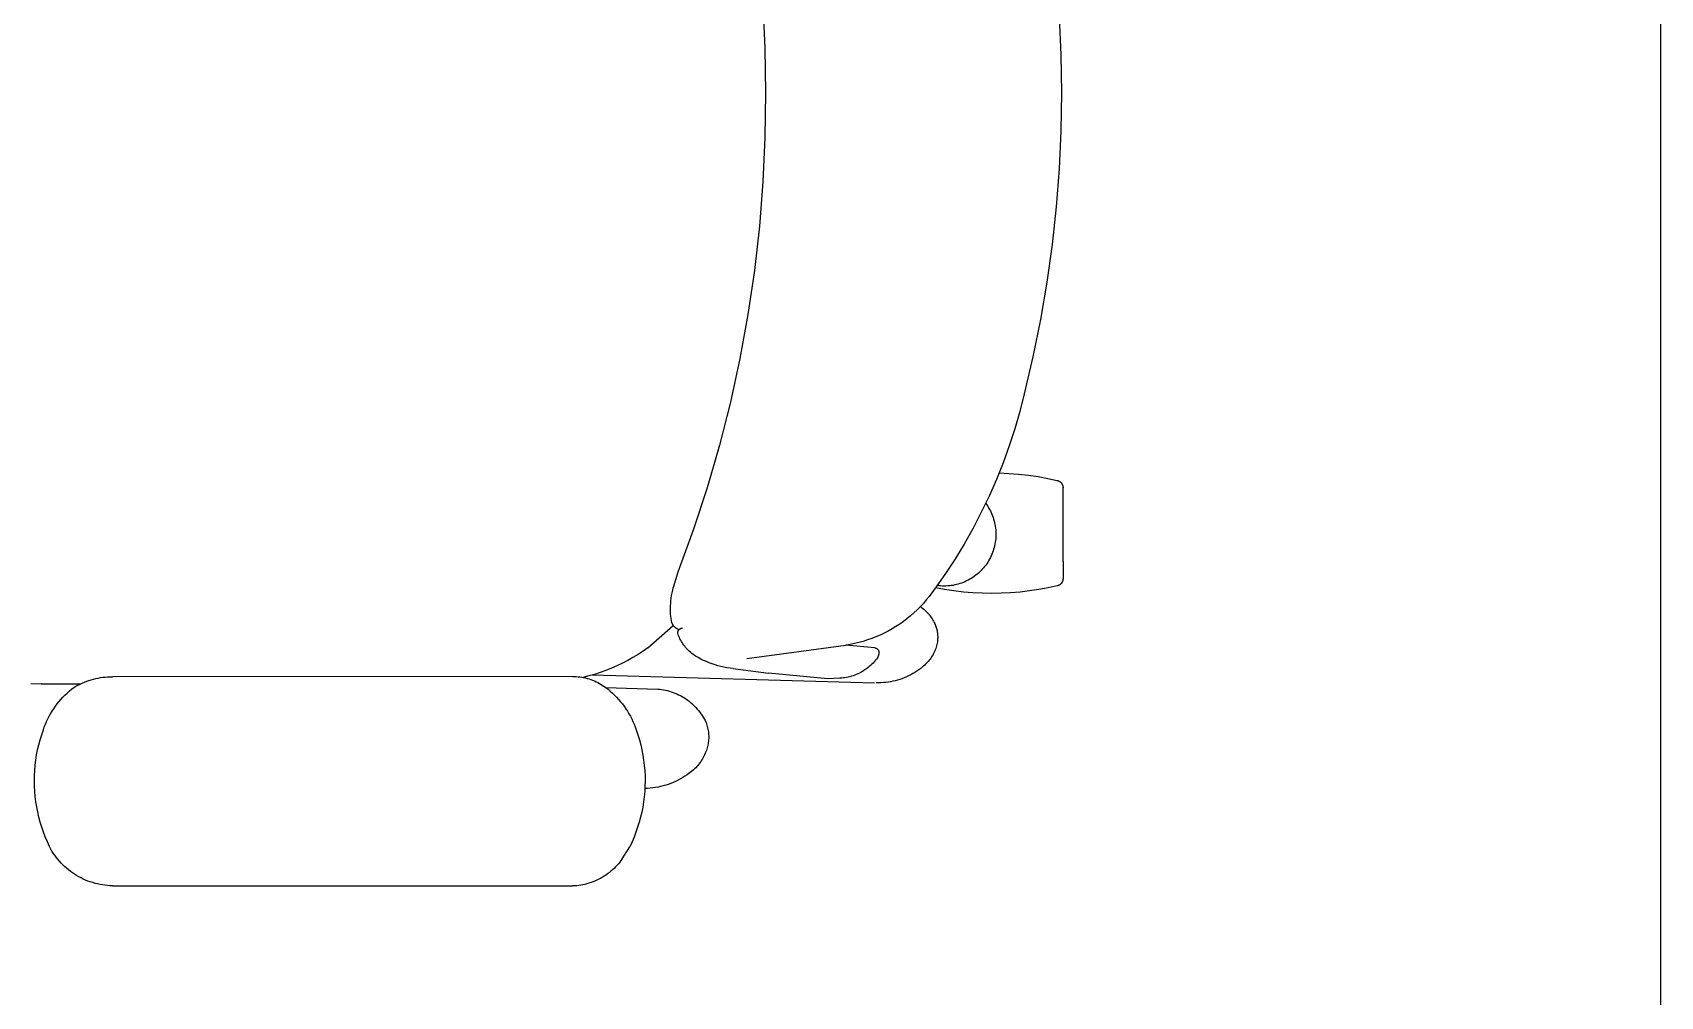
# Model space of a CAD drawing. Header units: inches. Extents: x 4 to 2210, y 3 to 2073.
# Drawn here: x 1580.57 to 1603.3, y 1897.05 to 1910.51 of the extents above; entities that cross this region are included whole.
import ezdxf

# ---------------------------------------------------------------- set-up
doc = ezdxf.new("R2010")
doc.units = ezdxf.units.IN
doc.header["$MEASUREMENT"] = 0
doc.layers.add('Planon_construction', color=253, linetype='Continuous')
doc.layers.add('Planon_workspace', color=210, linetype='Continuous')

# ---------------------------------------------------------------- blocks, each defined once
blk = doc.blocks.new('8 person table')
at = {"layer": 'Planon_construction'}
for p, q in [((841.21, -323.07, 0), (841.77, -335.49, 0)), ((923.92, -326.72, 0), (924.41, -337.32, 0)), ((841.77, -335.49, 0), (841.92, -347.93, 0)), ((924.41, -337.32, 0), (924.57, -347.93, 0)), ((841.92, -347.93, 0), (841.77, -360.37, 0)), ((924.57, -347.93, 0), (924.41, -358.54, 0)), ((924.41, -358.54, 0), (923.92, -369.14, 0)), ((841.77, -360.37, 0), (841.21, -372.8, 0)), ((923.92, -369.14, 0), (923.1, -379.72, 0)), ((841.21, -372.8, 0), (840.22, -385.19, 0)), ((923.1, -379.72, 0), (921.95, -390.27, 0)), ((840.22, -385.19, 0), (838.81, -397.55, 0)), ((921.95, -390.27, 0), (920.48, -400.78, 0)), ((838.81, -397.55, 0), (836.99, -409.86, 0)), ((920.48, -400.78, 0), (918.68, -411.24, 0)), ((836.99, -409.86, 0), (834.75, -422.09, 0)), ((918.68, -411.24, 0), (916.56, -421.64, 0)), ((834.75, -422.09, 0), (832.11, -434.25, 0)), ((916.56, -421.64, 0), (914.13, -431.97, 0)), ((832.11, -434.25, 0), (829.05, -446.3, 0)), ((914.13, -431.97, 0), (912.9, -436.85, 0)), ((912.9, -436.85, 0), (911.51, -441.69, 0)), ((911.51, -441.69, 0), (909.96, -446.48, 0)), ((829.05, -446.3, 0), (825.58, -458.25, 0)), ((909.96, -446.48, 0), (908.25, -451.22, 0)), ((908.25, -451.22, 0), (906.39, -455.89, 0)), ((907.14, -454.06, 0), (909.87, -454.17, 0)), ((909.87, -454.17, 0), (912.6, -454.38, 0)), ((912.6, -454.38, 0), (915.32, -454.68, 0)), ((825.58, -458.25, 0), (821.72, -470.07, 0)), ((906.39, -455.89, 0), (904.36, -460.5, 0)), ((915.32, -454.68, 0), (918.03, -455.08, 0)), ((918.03, -455.08, 0), (920.72, -455.56, 0)), ((920.72, -455.56, 0), (923.4, -456.14, 0)), ((923.4, -456.14, 0), (923.46, -456.16, 0)), ((923.46, -456.16, 0), (923.53, -456.18, 0)), ((923.53, -456.18, 0), (923.6, -456.2, 0)), ((923.6, -456.2, 0), (923.67, -456.22, 0)), ((923.67, -456.22, 0), (923.74, -456.25, 0)), ((923.74, -456.25, 0), (923.8, -456.28, 0)), ((923.8, -456.28, 0), (923.87, -456.31, 0)), ((923.87, -456.31, 0), (923.93, -456.34, 0)), ((923.93, -456.34, 0), (923.99, -456.38, 0)), ((923.99, -456.38, 0), (924.05, -456.42, 0)), ((924.05, -456.42, 0), (924.11, -456.46, 0)), ((924.11, -456.46, 0), (924.17, -456.5, 0)), ((924.17, -456.5, 0), (924.23, -456.54, 0)), ((924.23, -456.54, 0), (924.28, -456.59, 0)), ((924.28, -456.59, 0), (924.34, -456.64, 0)), ((924.34, -456.64, 0), (924.39, -456.69, 0)), ((924.39, -456.69, 0), (924.44, -456.74, 0)), ((924.44, -456.74, 0), (924.49, -456.79, 0)), ((924.49, -456.79, 0), (924.53, -456.84, 0)), ((924.53, -456.84, 0), (924.58, -456.9, 0)), ((924.58, -456.9, 0), (924.62, -456.96, 0)), ((924.62, -456.96, 0), (924.66, -457.02, 0)), ((924.66, -457.02, 0), (924.7, -457.08, 0)), ((924.7, -457.08, 0), (924.73, -457.14, 0)), ((924.73, -457.14, 0), (924.77, -457.2, 0)), ((924.77, -457.2, 0), (924.8, -457.27, 0)), ((924.8, -457.27, 0), (924.83, -457.33, 0)), ((924.83, -457.33, 0), (924.86, -457.4, 0)), ((924.86, -457.4, 0), (924.88, -457.46, 0)), ((924.88, -457.46, 0), (924.91, -457.53, 0)), ((924.91, -457.53, 0), (924.93, -457.6, 0)), ((924.93, -457.6, 0), (924.95, -457.67, 0)), ((924.95, -457.67, 0), (924.96, -457.74, 0)), ((924.96, -457.74, 0), (924.97, -457.81, 0)), ((924.97, -457.81, 0), (924.99, -457.88, 0)), ((924.99, -457.88, 0), (924.99, -457.95, 0)), ((924.99, -457.95, 0), (925, -458.02, 0)), ((925, -458.02, 0), (925, -458.1, 0)), ((925, -458.1, 0), (925.01, -458.17, 0)), ((925.01, -478.74, 0), (925.01, -458.17, 0)), ((904.36, -460.5, 0), (902.18, -465.04, 0)), ((903.4, -462.55, 0), (903.7, -462.96, 0)), ((903.7, -462.96, 0), (903.97, -463.37, 0)), ((903.97, -463.37, 0), (904.23, -463.8, 0)), ((902.18, -465.04, 0), (899.86, -469.51, 0)), ((904.23, -463.8, 0), (904.48, -464.23, 0)), ((904.48, -464.23, 0), (904.71, -464.67, 0)), ((904.71, -464.67, 0), (904.93, -465.12, 0)), ((904.93, -465.12, 0), (905.13, -465.58, 0)), ((905.13, -465.58, 0), (905.31, -466.04, 0)), ((905.31, -466.04, 0), (905.48, -466.51, 0)), ((905.48, -466.51, 0), (905.63, -466.99, 0)), ((905.63, -466.99, 0), (905.77, -467.47, 0)), ((905.77, -467.47, 0), (905.89, -467.95, 0)), ((905.89, -467.95, 0), (905.99, -468.44, 0)), ((821.72, -470.07, 0), (817.45, -481.76, 0)), ((899.86, -469.51, 0), (897.38, -473.89, 0)), ((905.99, -468.44, 0), (906.08, -468.93, 0)), ((906.08, -468.93, 0), (906.15, -469.43, 0)), ((906.15, -469.43, 0), (906.2, -469.92, 0)), ((906.2, -472.42, 0), (906.15, -472.91, 0)), ((906.2, -469.92, 0), (906.23, -470.42, 0)), ((906.23, -471.92, 0), (906.2, -472.42, 0)), ((906.23, -470.42, 0), (906.25, -470.92, 0)), ((906.25, -471.42, 0), (906.23, -471.92, 0)), ((906.25, -470.92, 0), (906.25, -471.42, 0)), ((897.38, -473.89, 0), (894.75, -478.19, 0)), ((904.93, -477.22, 0), (904.71, -477.67, 0)), ((905.13, -476.76, 0), (904.93, -477.22, 0)), ((905.31, -476.3, 0), (905.13, -476.76, 0)), ((905.48, -475.83, 0), (905.31, -476.3, 0)), ((905.63, -475.35, 0), (905.48, -475.83, 0)), ((905.77, -474.87, 0), (905.63, -475.35, 0)), ((905.89, -474.39, 0), (905.77, -474.87, 0)), ((905.99, -473.9, 0), (905.89, -474.39, 0)), ((906.08, -473.41, 0), (905.99, -473.9, 0)), ((906.15, -472.91, 0), (906.08, -473.41, 0)), ((817.45, -481.76, 0), (816.17, -486.07, 0)), ((894.75, -478.19, 0), (891.99, -482.4, 0)), ((901.75, -481.66, 0), (901.38, -482, 0)), ((902.11, -481.31, 0), (901.75, -481.66, 0)), ((902.45, -480.95, 0), (902.11, -481.31, 0)), ((902.78, -480.57, 0), (902.45, -480.95, 0)), ((903.1, -480.19, 0), (902.78, -480.57, 0)), ((903.4, -479.79, 0), (903.1, -480.19, 0)), ((903.69, -479.39, 0), (903.4, -479.79, 0)), ((903.97, -478.97, 0), (903.69, -479.39, 0)), ((904.23, -478.55, 0), (903.97, -478.97, 0)), ((904.48, -478.11, 0), (904.23, -478.55, 0)), ((904.71, -477.67, 0), (904.48, -478.11, 0)), ((925.01, -478.74, 0), (925.01, -483.57, 0)), ((815.99, -486.79, 0), (816.17, -486.07, 0)), ((891.99, -482.4, 0), (889.08, -486.51, 0)), ((891.94, -486.62, 0), (889.35, -486.15, 0)), ((890.3, -485.57, 0), (889.81, -485.51, 0)), ((890.8, -485.61, 0), (890.3, -485.57, 0)), ((891.3, -485.64, 0), (890.8, -485.61, 0)), ((891.8, -485.65, 0), (891.3, -485.64, 0)), ((892.3, -485.64, 0), (891.8, -485.65, 0)), ((892.8, -485.61, 0), (892.3, -485.64, 0)), ((893.29, -485.57, 0), (892.8, -485.61, 0)), ((893.79, -485.51, 0), (893.29, -485.57, 0)), ((894.28, -485.43, 0), (893.79, -485.51, 0)), ((894.77, -485.33, 0), (894.28, -485.43, 0)), ((895.26, -485.22, 0), (894.77, -485.33, 0)), ((895.74, -485.09, 0), (895.26, -485.22, 0)), ((896.22, -484.95, 0), (895.74, -485.09, 0)), ((896.69, -484.79, 0), (896.22, -484.95, 0)), ((897.16, -484.61, 0), (896.69, -484.79, 0)), ((897.62, -484.42, 0), (897.16, -484.61, 0)), ((898.07, -484.21, 0), (897.62, -484.42, 0)), ((898.52, -483.98, 0), (898.07, -484.21, 0)), ((898.95, -483.74, 0), (898.52, -483.98, 0)), ((899.38, -483.49, 0), (898.95, -483.74, 0)), ((899.8, -483.22, 0), (899.38, -483.49, 0)), ((900.21, -482.93, 0), (899.8, -483.22, 0)), ((900.61, -482.63, 0), (900.21, -482.93, 0)), ((901, -482.32, 0), (900.61, -482.63, 0)), ((901.38, -482, 0), (901, -482.32, 0)), ((920.82, -486.15, 0), (918.22, -486.62, 0)), ((923.4, -485.59, 0), (920.82, -486.15, 0)), ((923.46, -485.58, 0), (923.4, -485.59, 0)), ((923.53, -485.56, 0), (923.46, -485.58, 0)), ((923.6, -485.53, 0), (923.53, -485.56, 0)), ((923.67, -485.51, 0), (923.6, -485.53, 0)), ((923.74, -485.48, 0), (923.67, -485.51, 0)), ((923.8, -485.45, 0), (923.74, -485.48, 0)), ((923.87, -485.42, 0), (923.8, -485.45, 0)), ((923.93, -485.39, 0), (923.87, -485.42, 0)), ((923.99, -485.35, 0), (923.93, -485.39, 0)), ((924.05, -485.32, 0), (923.99, -485.35, 0)), ((924.11, -485.28, 0), (924.05, -485.32, 0)), ((924.17, -485.23, 0), (924.11, -485.28, 0)), ((924.23, -485.19, 0), (924.17, -485.23, 0)), ((924.28, -485.14, 0), (924.23, -485.19, 0)), ((924.34, -485.1, 0), (924.28, -485.14, 0)), ((924.39, -485.05, 0), (924.34, -485.1, 0)), ((924.44, -485, 0), (924.39, -485.05, 0)), ((924.49, -484.94, 0), (924.44, -485, 0)), ((924.53, -484.89, 0), (924.49, -484.94, 0)), ((924.58, -484.83, 0), (924.53, -484.89, 0)), ((924.62, -484.77, 0), (924.58, -484.83, 0)), ((924.66, -484.72, 0), (924.62, -484.77, 0)), ((924.7, -484.65, 0), (924.66, -484.72, 0)), ((924.73, -484.59, 0), (924.7, -484.65, 0)), ((924.77, -484.53, 0), (924.73, -484.59, 0)), ((924.8, -484.47, 0), (924.77, -484.53, 0)), ((924.83, -484.4, 0), (924.8, -484.47, 0)), ((924.86, -484.33, 0), (924.83, -484.4, 0)), ((924.88, -484.27, 0), (924.86, -484.33, 0)), ((924.91, -484.2, 0), (924.88, -484.27, 0)), ((924.93, -484.13, 0), (924.91, -484.2, 0)), ((924.95, -484.06, 0), (924.93, -484.13, 0)), ((924.96, -483.99, 0), (924.95, -484.06, 0)), ((924.97, -483.92, 0), (924.96, -483.99, 0)), ((924.99, -483.85, 0), (924.97, -483.92, 0)), ((925, -483.71, 0), (924.99, -483.78, 0)), ((924.99, -483.78, 0), (924.99, -483.85, 0)), ((925.01, -483.57, 0), (925, -483.64, 0)), ((925, -483.64, 0), (925, -483.71, 0)), ((815.39, -491.18, 0), (815.43, -490.44, 0)), ((815.43, -490.44, 0), (815.5, -489.71, 0)), ((815.5, -489.71, 0), (815.59, -488.97, 0)), ((815.59, -488.97, 0), (815.7, -488.24, 0)), ((815.7, -488.24, 0), (815.83, -487.51, 0)), ((815.83, -487.51, 0), (815.99, -486.79, 0)), ((885.99, -490.47, 0), (885.14, -491.39, 0)), ((886.82, -489.52, 0), (885.99, -490.47, 0)), ((887.61, -488.54, 0), (886.82, -489.52, 0)), ((888.36, -487.54, 0), (887.61, -488.54, 0)), ((889.08, -486.51, 0), (888.36, -487.54, 0)), ((894.55, -487.01, 0), (891.94, -486.62, 0)), ((897.18, -487.31, 0), (894.55, -487.01, 0)), ((899.81, -487.53, 0), (897.18, -487.31, 0)), ((902.44, -487.66, 0), (899.81, -487.53, 0)), ((905.08, -487.7, 0), (902.44, -487.66, 0)), ((907.72, -487.66, 0), (905.08, -487.7, 0)), ((910.36, -487.53, 0), (907.72, -487.66, 0)), ((912.99, -487.31, 0), (910.36, -487.53, 0)), ((915.61, -487.01, 0), (912.99, -487.31, 0)), ((918.22, -486.62, 0), (915.61, -487.01, 0)), ((815.37, -491.92, 0), (815.39, -491.18, 0)), ((815.38, -492.66, 0), (815.37, -491.92, 0)), ((815.41, -493.4, 0), (815.38, -492.66, 0)), ((815.46, -494.14, 0), (815.41, -493.4, 0)), ((815.74, -495.82, 0), (815.46, -494.14, 0)), ((880.42, -495.52, 0), (879.39, -496.24, 0)), ((881.42, -494.76, 0), (880.42, -495.52, 0)), ((882.39, -493.96, 0), (881.42, -494.76, 0)), ((883.34, -493.14, 0), (882.39, -493.96, 0)), ((884.25, -492.28, 0), (883.34, -493.14, 0)), ((885.14, -491.39, 0), (884.25, -492.28, 0)), ((885.16, -491.37, 0), (885.48, -491.6, 0)), ((885.48, -491.6, 0), (885.8, -491.84, 0)), ((885.8, -491.84, 0), (886.11, -492.09, 0)), ((886.11, -492.09, 0), (886.4, -492.35, 0)), ((886.4, -492.35, 0), (886.69, -492.62, 0)), ((886.69, -492.62, 0), (886.97, -492.9, 0)), ((886.97, -492.9, 0), (887.24, -493.19, 0)), ((887.24, -493.19, 0), (887.5, -493.49, 0)), ((887.5, -493.49, 0), (887.75, -493.8, 0)), ((887.75, -493.8, 0), (887.99, -494.11, 0)), ((887.99, -494.11, 0), (888.22, -494.44, 0)), ((888.22, -494.44, 0), (888.44, -494.77, 0)), ((888.44, -494.77, 0), (888.65, -495.11, 0)), ((888.65, -495.11, 0), (888.84, -495.45, 0)), ((888.84, -495.45, 0), (889.03, -495.8, 0)), ((809.08, -502.85, 0), (816.15, -496.63, 0)), ((815.77, -495.92, 0), (815.74, -495.82, 0)), ((815.81, -496.01, 0), (815.77, -495.92, 0)), ((815.85, -496.11, 0), (815.81, -496.01, 0)), ((815.9, -496.21, 0), (815.85, -496.11, 0)), ((815.94, -496.3, 0), (815.9, -496.21, 0)), ((815.99, -496.39, 0), (815.94, -496.3, 0)), ((816.05, -496.48, 0), (815.99, -496.39, 0)), ((816.11, -496.57, 0), (816.05, -496.48, 0)), ((816.17, -496.66, 0), (816.11, -496.57, 0)), ((816.23, -496.74, 0), (816.17, -496.66, 0)), ((816.29, -496.82, 0), (816.23, -496.74, 0)), ((816.36, -496.9, 0), (816.29, -496.82, 0)), ((816.43, -496.98, 0), (816.36, -496.9, 0)), ((816.51, -497.06, 0), (816.43, -496.98, 0)), ((816.59, -497.13, 0), (816.51, -497.06, 0)), ((816.66, -497.2, 0), (816.59, -497.13, 0)), ((816.75, -497.26, 0), (816.66, -497.2, 0)), ((816.83, -497.33, 0), (816.75, -497.26, 0)), ((816.92, -497.39, 0), (816.83, -497.33, 0)), ((817, -497.45, 0), (816.92, -497.39, 0)), ((817.09, -497.5, 0), (817, -497.45, 0)), ((817.18, -497.55, 0), (817.09, -497.5, 0)), ((817.28, -497.6, 0), (817.18, -497.55, 0)), ((817.37, -497.65, 0), (817.28, -497.6, 0)), ((817.47, -497.69, 0), (817.37, -497.65, 0)), ((817.4, -498.65, 0), (817.41, -498.6, 0)), ((817.4, -498.7, 0), (817.4, -498.65, 0)), ((817.4, -498.74, 0), (817.4, -498.7, 0)), ((817.4, -498.79, 0), (817.4, -498.74, 0)), ((817.4, -498.84, 0), (817.4, -498.79, 0)), ((817.54, -499.22, 0), (817.4, -498.84, 0)), ((817.41, -498.56, 0), (817.42, -498.51, 0)), ((817.41, -498.6, 0), (817.41, -498.56, 0)), ((817.42, -498.51, 0), (817.43, -498.46, 0)), ((817.43, -498.46, 0), (817.44, -498.42, 0)), ((817.44, -498.42, 0), (817.45, -498.37, 0)), ((817.45, -498.37, 0), (817.46, -498.33, 0)), ((817.46, -498.33, 0), (817.47, -498.28, 0)), ((817.57, -497.73, 0), (817.47, -497.69, 0)), ((817.47, -498.28, 0), (817.49, -498.24, 0)), ((817.49, -498.24, 0), (817.51, -498.19, 0)), ((817.51, -498.19, 0), (817.53, -498.15, 0)), ((817.53, -498.15, 0), (817.55, -498.11, 0)), ((817.69, -499.6, 0), (817.54, -499.22, 0)), ((817.55, -498.11, 0), (817.57, -498.07, 0)), ((817.67, -497.76, 0), (817.57, -497.73, 0)), ((817.57, -498.07, 0), (817.59, -498.03, 0)), ((817.59, -498.03, 0), (817.62, -497.99, 0)), ((817.62, -497.99, 0), (817.64, -497.95, 0)), ((817.64, -497.95, 0), (817.67, -497.91, 0)), ((817.77, -497.8, 0), (817.67, -497.76, 0)), ((817.67, -497.91, 0), (817.7, -497.87, 0)), ((817.85, -499.98, 0), (817.69, -499.6, 0)), ((817.7, -497.87, 0), (817.73, -497.84, 0)), ((817.73, -497.84, 0), (817.76, -497.8, 0)), ((817.76, -497.8, 0), (817.79, -497.77, 0)), ((817.79, -497.77, 0), (817.83, -497.74, 0)), ((817.83, -497.74, 0), (817.86, -497.7, 0)), ((818.03, -500.35, 0), (817.85, -499.98, 0)), ((817.86, -497.7, 0), (817.9, -497.67, 0)), ((817.9, -497.67, 0), (817.93, -497.64, 0)), ((817.93, -497.64, 0), (817.97, -497.62, 0)), ((817.97, -497.62, 0), (818.01, -497.59, 0)), ((818.01, -497.59, 0), (818.05, -497.56, 0)), ((818.05, -497.56, 0), (818.09, -497.54, 0)), ((818.09, -497.54, 0), (818.13, -497.52, 0)), ((818.13, -497.52, 0), (818.17, -497.5, 0)), ((818.17, -497.5, 0), (818.22, -497.48, 0)), ((818.22, -497.48, 0), (818.26, -497.46, 0)), ((818.26, -497.46, 0), (818.3, -497.44, 0)), ((818.3, -497.44, 0), (818.35, -497.43, 0)), ((818.35, -497.43, 0), (818.39, -497.41, 0)), ((818.39, -497.41, 0), (818.44, -497.4, 0)), ((818.44, -497.4, 0), (818.48, -497.39, 0)), ((818.48, -497.39, 0), (818.53, -497.38, 0)), ((818.53, -497.38, 0), (818.58, -497.38, 0)), ((818.58, -497.38, 0), (818.62, -497.37, 0)), ((818.62, -497.37, 0), (818.67, -497.37, 0)), ((818.67, -497.37, 0), (818.72, -497.36, 0)), ((818.72, -497.36, 0), (818.76, -497.36, 0)), ((872.77, -499.81, 0), (871.6, -500.27, 0)), ((873.92, -499.32, 0), (872.77, -499.81, 0)), ((875.06, -498.78, 0), (873.92, -499.32, 0)), ((876.17, -498.2, 0), (875.06, -498.78, 0)), ((877.27, -497.58, 0), (876.17, -498.2, 0)), ((878.34, -496.93, 0), (877.27, -497.58, 0)), ((879.39, -496.24, 0), (878.34, -496.93, 0)), ((889.03, -495.8, 0), (889.16, -496.07, 0)), ((889.16, -496.07, 0), (889.28, -496.35, 0)), ((889.28, -496.35, 0), (889.39, -496.63, 0)), ((889.39, -496.63, 0), (889.5, -496.91, 0)), ((889.5, -496.91, 0), (889.59, -497.2, 0)), ((889.59, -497.2, 0), (889.68, -497.49, 0)), ((889.68, -497.49, 0), (889.75, -497.78, 0)), ((889.75, -497.78, 0), (889.82, -498.08, 0)), ((889.82, -498.08, 0), (889.87, -498.38, 0)), ((889.87, -498.38, 0), (889.92, -498.67, 0)), ((889.92, -498.67, 0), (889.96, -498.97, 0)), ((889.96, -498.97, 0), (889.98, -499.27, 0)), ((889.98, -499.27, 0), (890, -499.58, 0)), ((890, -499.58, 0), (890.01, -499.88, 0)), ((890.01, -499.88, 0), (890, -500.18, 0)), ((807.71, -503.81, 0), (806.31, -504.73, 0)), ((809.08, -502.85, 0), (807.71, -503.81, 0)), ((818.22, -500.72, 0), (818.03, -500.35, 0)), ((818.42, -501.07, 0), (818.22, -500.72, 0)), ((818.63, -501.42, 0), (818.42, -501.07, 0)), ((818.85, -501.77, 0), (818.63, -501.42, 0)), ((819.09, -502.1, 0), (818.85, -501.77, 0)), ((819.34, -502.43, 0), (819.09, -502.1, 0)), ((819.59, -502.75, 0), (819.34, -502.43, 0)), ((819.86, -503.06, 0), (819.59, -502.75, 0)), ((820.14, -503.36, 0), (819.86, -503.06, 0)), ((820.43, -503.65, 0), (820.14, -503.36, 0)), ((820.73, -503.93, 0), (820.43, -503.65, 0)), ((821.04, -504.2, 0), (820.73, -503.93, 0)), ((821.36, -504.46, 0), (821.04, -504.2, 0)), ((821.69, -504.7, 0), (821.36, -504.46, 0)), ((836.74, -505.85, 0), (864.32, -502.16, 0)), ((865.56, -501.95, 0), (864.32, -502.16, 0)), ((872.43, -502.91, 0), (864.32, -502.16, 0)), ((866.79, -501.7, 0), (865.56, -501.95, 0)), ((868.01, -501.41, 0), (866.79, -501.7, 0)), ((869.22, -501.07, 0), (868.01, -501.41, 0)), ((870.42, -500.69, 0), (869.22, -501.07, 0)), ((871.6, -500.27, 0), (870.42, -500.69, 0)), ((872.43, -502.91, 0), (872.47, -502.91, 0)), ((872.47, -502.91, 0), (872.51, -502.92, 0)), ((872.51, -502.92, 0), (872.55, -502.92, 0)), ((872.55, -502.92, 0), (872.59, -502.93, 0)), ((872.59, -502.93, 0), (872.63, -502.94, 0)), ((872.63, -502.94, 0), (872.67, -502.95, 0)), ((872.67, -502.95, 0), (872.71, -502.96, 0)), ((872.71, -502.96, 0), (872.75, -502.98, 0)), ((872.75, -502.98, 0), (872.79, -502.99, 0)), ((872.79, -502.99, 0), (872.83, -503.01, 0)), ((872.83, -503.01, 0), (872.87, -503.02, 0)), ((872.87, -503.02, 0), (872.9, -503.04, 0)), ((872.9, -503.04, 0), (872.94, -503.06, 0)), ((872.94, -503.06, 0), (872.98, -503.08, 0)), ((872.98, -503.08, 0), (873.01, -503.1, 0)), ((873.01, -503.1, 0), (873.05, -503.13, 0)), ((873.05, -503.13, 0), (873.08, -503.15, 0)), ((873.08, -503.15, 0), (873.11, -503.18, 0)), ((873.11, -503.18, 0), (873.14, -503.2, 0)), ((873.14, -503.2, 0), (873.18, -503.23, 0)), ((873.18, -503.23, 0), (873.21, -503.26, 0)), ((873.21, -503.26, 0), (873.23, -503.29, 0)), ((873.23, -503.29, 0), (873.26, -503.32, 0)), ((873.26, -503.32, 0), (873.29, -503.35, 0)), ((873.29, -503.35, 0), (873.32, -503.38, 0)), ((873.32, -503.38, 0), (873.34, -503.42, 0)), ((873.34, -503.42, 0), (873.36, -503.45, 0)), ((873.36, -503.45, 0), (873.39, -503.49, 0)), ((873.39, -503.49, 0), (873.41, -503.52, 0)), ((873.41, -503.52, 0), (873.43, -503.56, 0)), ((873.43, -503.56, 0), (873.45, -503.6, 0)), ((873.45, -503.6, 0), (873.46, -503.63, 0)), ((873.46, -503.63, 0), (873.48, -503.67, 0)), ((873.48, -503.67, 0), (873.49, -503.71, 0)), ((873.49, -503.71, 0), (873.51, -503.75, 0)), ((873.51, -503.75, 0), (873.52, -503.79, 0)), ((873.52, -503.79, 0), (873.53, -503.83, 0)), ((873.53, -503.83, 0), (873.54, -503.87, 0)), ((873.55, -504.58, 0), (873.53, -504.67, 0)), ((873.54, -503.87, 0), (873.55, -503.91, 0)), ((873.55, -503.91, 0), (873.56, -503.95, 0)), ((873.56, -504.49, 0), (873.55, -504.58, 0)), ((873.56, -503.95, 0), (873.56, -504.04, 0)), ((873.56, -504.04, 0), (873.57, -504.13, 0)), ((873.57, -504.31, 0), (873.56, -504.4, 0)), ((873.56, -504.4, 0), (873.56, -504.49, 0)), ((873.57, -504.13, 0), (873.57, -504.22, 0)), ((873.57, -504.22, 0), (873.57, -504.31, 0)), ((888.86, -504.44, 0), (888.69, -504.77, 0)), ((889.02, -504.1, 0), (888.86, -504.44, 0)), ((889.17, -503.75, 0), (889.02, -504.1, 0)), ((889.31, -503.4, 0), (889.17, -503.75, 0)), ((889.44, -503.05, 0), (889.31, -503.4, 0)), ((889.56, -502.69, 0), (889.44, -503.05, 0)), ((889.66, -502.33, 0), (889.56, -502.69, 0)), ((889.75, -501.97, 0), (889.66, -502.33, 0)), ((889.83, -501.6, 0), (889.75, -501.97, 0)), ((889.9, -501.23, 0), (889.83, -501.6, 0)), ((889.95, -500.86, 0), (889.9, -501.23, 0)), ((889.99, -500.48, 0), (889.95, -500.86, 0)), ((890, -500.18, 0), (889.99, -500.48, 0)), ((798.89, -508.58, 0), (797.34, -509.2, 0)), ((800.43, -507.91, 0), (798.89, -508.58, 0)), ((801.93, -507.19, 0), (800.43, -507.91, 0)), ((803.42, -506.41, 0), (801.93, -507.19, 0)), ((804.88, -505.6, 0), (803.42, -506.41, 0)), ((806.31, -504.73, 0), (804.88, -505.6, 0)), ((822.02, -504.94, 0), (821.69, -504.7, 0)), ((822.37, -505.16, 0), (822.02, -504.94, 0)), ((823.11, -505.6, 0), (822.37, -505.16, 0)), ((823.86, -506, 0), (823.11, -505.6, 0)), ((824.63, -506.38, 0), (823.86, -506, 0)), ((825.41, -506.73, 0), (824.63, -506.38, 0)), ((826.2, -507.06, 0), (825.41, -506.73, 0)), ((827.01, -507.35, 0), (826.2, -507.06, 0)), ((827.82, -507.62, 0), (827.01, -507.35, 0)), ((828.64, -507.87, 0), (827.82, -507.62, 0)), ((829.47, -508.08, 0), (828.64, -507.87, 0)), ((830.31, -508.27, 0), (829.47, -508.08, 0)), ((831.15, -508.42, 0), (830.31, -508.27, 0)), ((832, -508.55, 0), (831.15, -508.42, 0)), ((832.85, -508.65, 0), (832, -508.55, 0)), ((832.85, -508.65, 0), (842.71, -509.93, 0)), ((869.77, -508.97, 0), (869.37, -509.23, 0)), ((870.16, -508.7, 0), (869.77, -508.97, 0)), ((870.54, -508.41, 0), (870.16, -508.7, 0)), ((870.9, -508.1, 0), (870.54, -508.41, 0)), ((871.26, -507.79, 0), (870.9, -508.1, 0)), ((871.61, -507.46, 0), (871.26, -507.79, 0)), ((871.94, -507.13, 0), (871.61, -507.46, 0)), ((872.26, -506.78, 0), (871.94, -507.13, 0)), ((872.57, -506.42, 0), (872.26, -506.78, 0)), ((872.87, -506.05, 0), (872.57, -506.42, 0)), ((873.15, -505.66, 0), (872.87, -506.05, 0)), ((873.2, -505.59, 0), (873.15, -505.66, 0)), ((873.24, -505.51, 0), (873.2, -505.59, 0)), ((873.29, -505.43, 0), (873.24, -505.51, 0)), ((873.32, -505.35, 0), (873.29, -505.43, 0)), ((873.36, -505.27, 0), (873.32, -505.35, 0)), ((873.39, -505.18, 0), (873.36, -505.27, 0)), ((873.42, -505.1, 0), (873.39, -505.18, 0)), ((873.45, -505.01, 0), (873.42, -505.1, 0)), ((873.48, -504.93, 0), (873.45, -505.01, 0)), ((873.5, -504.84, 0), (873.48, -504.93, 0)), ((873.52, -504.75, 0), (873.5, -504.84, 0)), ((873.53, -504.67, 0), (873.52, -504.75, 0)), ((884.73, -509.01, 0), (884.19, -509.39, 0)), ((885.27, -508.61, 0), (884.73, -509.01, 0)), ((885.79, -508.19, 0), (885.27, -508.61, 0)), ((886.08, -507.95, 0), (885.79, -508.19, 0)), ((886.37, -507.71, 0), (886.08, -507.95, 0)), ((886.64, -507.45, 0), (886.37, -507.71, 0)), ((886.91, -507.18, 0), (886.64, -507.45, 0)), ((887.16, -506.91, 0), (886.91, -507.18, 0)), ((887.41, -506.63, 0), (887.16, -506.91, 0)), ((887.65, -506.34, 0), (887.41, -506.63, 0)), ((887.88, -506.04, 0), (887.65, -506.34, 0)), ((888.1, -505.73, 0), (887.88, -506.04, 0)), ((888.3, -505.42, 0), (888.1, -505.73, 0)), ((888.5, -505.1, 0), (888.3, -505.42, 0)), ((888.69, -504.77, 0), (888.5, -505.1, 0)), ((639.64, -512.89, 0), (636.71, -513.05, 0)), ((639.64, -512.89, 0), (650.59, -512.94, 0)), ((648.75, -513.96, 0), (649.32, -513.61, 0)), ((649.32, -513.61, 0), (649.91, -513.29, 0)), ((649.91, -513.29, 0), (650.5, -512.98, 0)), ((650.5, -512.98, 0), (651.1, -512.7, 0)), ((651.1, -512.7, 0), (651.72, -512.44, 0)), ((651.72, -512.44, 0), (652.34, -512.19, 0)), ((652.34, -512.19, 0), (652.97, -511.97, 0)), ((652.97, -511.97, 0), (653.61, -511.77, 0)), ((653.61, -511.77, 0), (654.25, -511.59, 0)), ((654.25, -511.59, 0), (654.9, -511.43, 0)), ((654.9, -511.43, 0), (655.55, -511.3, 0)), ((655.55, -511.3, 0), (656.21, -511.19, 0)), ((656.21, -511.19, 0), (656.87, -511.1, 0)), ((656.87, -511.1, 0), (657.54, -511.03, 0)), ((657.54, -511.03, 0), (658.2, -510.98, 0)), ((658.2, -510.98, 0), (658.87, -510.96, 0)), ((658.87, -510.96, 0), (659.54, -510.96, 0)), ((788, -510.88, 0), (659.54, -510.96, 0)), ((788, -510.88, 0), (788.53, -510.89, 0)), ((788.53, -510.89, 0), (789.05, -510.91, 0)), ((789.05, -510.91, 0), (789.57, -510.95, 0)), ((789.57, -510.95, 0), (790.09, -511.01, 0)), ((790.09, -511.01, 0), (790.61, -511.08, 0)), ((790.61, -511.08, 0), (791.13, -511.18, 0)), ((792.57, -510.74, 0), (790.94, -511.14, 0)), ((791.13, -511.18, 0), (791.64, -511.29, 0)), ((791.64, -511.29, 0), (792.14, -511.42, 0)), ((792.14, -511.42, 0), (792.65, -511.57, 0)), ((794.17, -510.28, 0), (792.57, -510.74, 0)), ((792.65, -511.57, 0), (793.14, -511.73, 0)), ((793.14, -511.73, 0), (793.64, -511.92, 0)), ((793.54, -510.46, 0), (872.36, -512.65, 0)), ((793.64, -511.92, 0), (794.12, -512.12, 0)), ((794.12, -512.12, 0), (794.6, -512.33, 0)), ((795.77, -509.76, 0), (794.17, -510.28, 0)), ((794.6, -512.33, 0), (795.07, -512.56, 0)), ((795.07, -512.56, 0), (795.53, -512.81, 0)), ((795.53, -512.81, 0), (795.98, -513.07, 0)), ((797.34, -509.2, 0), (795.77, -509.76, 0)), ((795.98, -513.07, 0), (796.42, -513.35, 0)), ((796.42, -513.35, 0), (796.86, -513.65, 0)), ((796.86, -513.65, 0), (797.28, -513.96, 0)), ((859.31, -511.5, 0), (842.71, -509.93, 0)), ((862.66, -511.37, 0), (859.31, -511.5, 0)), ((863.13, -511.34, 0), (862.66, -511.37, 0)), ((863.6, -511.29, 0), (863.13, -511.34, 0)), ((864.07, -511.23, 0), (863.6, -511.29, 0)), ((864.54, -511.15, 0), (864.07, -511.23, 0)), ((865.01, -511.05, 0), (864.54, -511.15, 0)), ((865.47, -510.94, 0), (865.01, -511.05, 0)), ((865.93, -510.81, 0), (865.47, -510.94, 0)), ((866.38, -510.67, 0), (865.93, -510.81, 0)), ((866.83, -510.51, 0), (866.38, -510.67, 0)), ((867.27, -510.33, 0), (866.83, -510.51, 0)), ((867.71, -510.14, 0), (867.27, -510.33, 0)), ((868.13, -509.94, 0), (867.71, -510.14, 0)), ((868.56, -509.72, 0), (868.13, -509.94, 0)), ((868.97, -509.48, 0), (868.56, -509.72, 0)), ((869.37, -509.23, 0), (868.97, -509.48, 0)), ((873.49, -512.65, 0), (872.82, -512.64, 0)), ((874.15, -512.64, 0), (873.49, -512.65, 0)), ((874.82, -512.6, 0), (874.15, -512.64, 0)), ((875.49, -512.54, 0), (874.82, -512.6, 0)), ((876.15, -512.46, 0), (875.49, -512.54, 0)), ((876.81, -512.35, 0), (876.15, -512.46, 0)), ((877.46, -512.22, 0), (876.81, -512.35, 0)), ((878.11, -512.07, 0), (877.46, -512.22, 0)), ((878.76, -511.9, 0), (878.11, -512.07, 0)), ((879.39, -511.71, 0), (878.76, -511.9, 0)), ((880.03, -511.49, 0), (879.39, -511.71, 0)), ((880.65, -511.25, 0), (880.03, -511.49, 0)), ((881.26, -510.99, 0), (880.65, -511.25, 0)), ((881.87, -510.71, 0), (881.26, -510.99, 0)), ((882.47, -510.41, 0), (881.87, -510.71, 0)), ((883.05, -510.09, 0), (882.47, -510.41, 0)), ((883.62, -509.75, 0), (883.05, -510.09, 0)), ((884.19, -509.39, 0), (883.62, -509.75, 0)), ((644.08, -518.55, 0), (644.6, -517.91, 0)), ((644.6, -517.91, 0), (645.13, -517.28, 0)), ((645.13, -517.28, 0), (645.69, -516.68, 0)), ((645.69, -516.68, 0), (646.26, -516.09, 0)), ((646.26, -516.09, 0), (646.86, -515.53, 0)), ((646.86, -515.53, 0), (647.47, -514.98, 0)), ((647.47, -514.98, 0), (648.1, -514.46, 0)), ((648.1, -514.46, 0), (648.75, -513.96, 0)), ((797.28, -513.96, 0), (811.82, -514.39, 0)), ((797.28, -513.96, 0), (797.93, -514.46, 0)), ((797.93, -514.46, 0), (798.56, -514.98, 0)), ((798.56, -514.98, 0), (799.17, -515.53, 0)), ((799.17, -515.53, 0), (799.77, -516.09, 0)), ((799.77, -516.09, 0), (800.34, -516.68, 0)), ((800.34, -516.68, 0), (800.9, -517.28, 0)), ((800.9, -517.28, 0), (801.43, -517.91, 0)), ((801.43, -517.91, 0), (801.95, -518.55, 0)), ((811.82, -514.39, 0), (812.37, -514.44, 0)), ((812.37, -514.44, 0), (812.91, -514.51, 0)), ((812.91, -514.51, 0), (813.46, -514.6, 0)), ((813.46, -514.6, 0), (814, -514.7, 0)), ((814, -514.7, 0), (814.54, -514.83, 0)), ((814.54, -514.83, 0), (815.07, -514.97, 0)), ((815.07, -514.97, 0), (815.6, -515.14, 0)), ((815.6, -515.14, 0), (816.12, -515.32, 0)), ((816.12, -515.32, 0), (816.63, -515.51, 0)), ((816.63, -515.51, 0), (817.14, -515.73, 0)), ((817.14, -515.73, 0), (817.64, -515.96, 0)), ((817.64, -515.96, 0), (818.14, -516.21, 0)), ((818.14, -516.21, 0), (818.62, -516.47, 0)), ((818.62, -516.47, 0), (819.1, -516.76, 0)), ((819.1, -516.76, 0), (819.56, -517.05, 0)), ((819.56, -517.05, 0), (820.01, -517.37, 0)), ((820.01, -517.37, 0), (820.46, -517.7, 0)), ((820.46, -517.7, 0), (820.89, -518.04, 0)), ((820.89, -518.04, 0), (821.31, -518.4, 0)), ((641.13, -523.46, 0), (641.48, -522.72, 0)), ((641.48, -522.72, 0), (641.86, -521.99, 0)), ((641.86, -521.99, 0), (642.25, -521.27, 0)), ((642.25, -521.27, 0), (642.68, -520.57, 0)), ((642.68, -520.57, 0), (643.12, -519.88, 0)), ((643.12, -519.88, 0), (643.59, -519.2, 0)), ((643.59, -519.2, 0), (644.08, -518.55, 0)), ((801.95, -518.55, 0), (802.44, -519.2, 0)), ((802.44, -519.2, 0), (802.91, -519.88, 0)), ((802.91, -519.88, 0), (803.35, -520.57, 0)), ((803.35, -520.57, 0), (803.78, -521.27, 0)), ((803.78, -521.27, 0), (804.17, -521.99, 0)), ((804.17, -521.99, 0), (804.55, -522.72, 0)), ((804.55, -522.72, 0), (804.9, -523.46, 0)), ((821.31, -518.4, 0), (821.72, -518.77, 0)), ((821.72, -518.77, 0), (822.11, -519.15, 0)), ((822.11, -519.15, 0), (822.49, -519.55, 0)), ((822.49, -519.55, 0), (822.86, -519.97, 0)), ((822.86, -519.97, 0), (823.21, -520.39, 0)), ((823.21, -520.39, 0), (823.55, -520.82, 0)), ((823.55, -520.82, 0), (823.88, -521.27, 0)), ((823.88, -521.27, 0), (824.19, -521.73, 0)), ((824.19, -521.73, 0), (824.48, -522.2, 0)), ((824.48, -522.2, 0), (824.75, -522.68, 0)), ((824.75, -522.68, 0), (825.02, -523.16, 0)), ((639.35, -528.53, 0), (639.77, -527.13, 0)), ((639.77, -527.13, 0), (640.24, -525.75, 0)), ((640.24, -525.75, 0), (640.51, -524.98, 0)), ((640.51, -524.98, 0), (640.81, -524.21, 0)), ((640.81, -524.21, 0), (641.13, -523.46, 0)), ((804.9, -523.46, 0), (805.22, -524.21, 0)), ((805.22, -524.21, 0), (805.52, -524.98, 0)), ((805.52, -524.98, 0), (805.79, -525.75, 0)), ((805.79, -525.75, 0), (806.26, -527.14, 0)), ((806.26, -527.14, 0), (806.69, -528.53, 0)), ((825.02, -523.16, 0), (825.26, -523.66, 0)), ((825.3, -523.77, 0), (825.43, -524.13, 0)), ((825.43, -524.13, 0), (825.55, -524.48, 0)), ((825.55, -524.48, 0), (825.65, -524.84, 0)), ((825.65, -524.84, 0), (825.74, -525.21, 0)), ((825.74, -525.21, 0), (825.82, -525.58, 0)), ((825.82, -525.58, 0), (825.89, -525.95, 0)), ((825.89, -525.95, 0), (825.95, -526.32, 0)), ((825.95, -526.32, 0), (825.99, -526.69, 0)), ((825.99, -526.69, 0), (826.02, -527.07, 0)), ((826.02, -527.07, 0), (826.04, -527.44, 0)), ((638.37, -532.78, 0), (638.65, -531.35, 0)), ((638.65, -531.35, 0), (638.97, -529.93, 0)), ((638.97, -529.93, 0), (639.35, -528.53, 0)), ((806.69, -528.53, 0), (807.06, -529.94, 0)), ((807.06, -529.94, 0), (807.38, -531.37, 0)), ((807.38, -531.37, 0), (807.66, -532.8, 0)), ((825.42, -531.51, 0), (825.27, -531.92, 0)), ((825.54, -531.15, 0), (825.42, -531.51, 0)), ((825.64, -530.79, 0), (825.54, -531.15, 0)), ((825.74, -530.43, 0), (825.64, -530.79, 0)), ((825.82, -530.06, 0), (825.74, -530.43, 0)), ((825.89, -529.69, 0), (825.82, -530.06, 0)), ((825.94, -529.32, 0), (825.89, -529.69, 0)), ((825.99, -528.95, 0), (825.94, -529.32, 0)), ((826.02, -528.57, 0), (825.99, -528.95, 0)), ((826.04, -528.19, 0), (826.02, -528.57, 0)), ((826.04, -527.44, 0), (826.05, -527.82, 0)), ((826.05, -527.82, 0), (826.04, -528.19, 0)), ((637.85, -537.12, 0), (637.97, -535.67, 0)), ((637.97, -535.67, 0), (638.15, -534.22, 0)), ((638.15, -534.22, 0), (638.37, -532.78, 0)), ((807.66, -532.8, 0), (807.88, -534.24, 0)), ((807.88, -534.24, 0), (808.06, -535.69, 0)), ((808.06, -535.69, 0), (808.18, -537.15, 0)), ((822.42, -536.34, 0), (822.11, -536.65, 0)), ((822.73, -536.02, 0), (822.42, -536.34, 0)), ((823.02, -535.69, 0), (822.73, -536.02, 0)), ((823.3, -535.35, 0), (823.02, -535.69, 0)), ((823.57, -535, 0), (823.3, -535.35, 0)), ((823.82, -534.64, 0), (823.57, -535, 0)), ((824.07, -534.28, 0), (823.82, -534.64, 0)), ((824.3, -533.9, 0), (824.07, -534.28, 0)), ((824.52, -533.52, 0), (824.3, -533.9, 0)), ((824.73, -533.13, 0), (824.52, -533.52, 0)), ((824.92, -532.73, 0), (824.73, -533.13, 0)), ((825.1, -532.33, 0), (824.92, -532.73, 0)), ((825.27, -531.92, 0), (825.1, -532.33, 0)), ((637.75, -540.03, 0), (637.77, -538.57, 0)), ((637.78, -541.49, 0), (637.75, -540.03, 0)), ((637.77, -538.57, 0), (637.85, -537.12, 0)), ((808.18, -537.15, 0), (808.26, -538.61, 0)), ((808.28, -540.07, 0), (808.25, -541.53, 0)), ((808.26, -538.61, 0), (808.28, -540.07, 0)), ((815.46, -540.74, 0), (814.76, -541, 0)), ((816.15, -540.46, 0), (815.46, -540.74, 0)), ((816.82, -540.16, 0), (816.15, -540.46, 0)), ((817.49, -539.84, 0), (816.82, -540.16, 0)), ((818.14, -539.49, 0), (817.49, -539.84, 0)), ((818.79, -539.12, 0), (818.14, -539.49, 0)), ((819.42, -538.73, 0), (818.79, -539.12, 0)), ((820.03, -538.32, 0), (819.42, -538.73, 0)), ((820.63, -537.88, 0), (820.03, -538.32, 0)), ((821.22, -537.43, 0), (820.63, -537.88, 0)), ((821.79, -536.95, 0), (821.22, -537.43, 0)), ((822.11, -536.65, 0), (821.79, -536.95, 0)), ((637.86, -542.94, 0), (637.78, -541.49, 0)), ((637.98, -544.39, 0), (637.86, -542.94, 0)), ((638.16, -545.84, 0), (637.98, -544.39, 0)), ((808.04, -544.44, 0), (807.86, -545.89, 0)), ((808.17, -542.98, 0), (808.04, -544.44, 0)), ((808.25, -541.53, 0), (808.17, -542.98, 0)), ((808.96, -542.14, 0), (808.22, -542.17, 0)), ((809.7, -542.09, 0), (808.96, -542.14, 0)), ((810.44, -542.01, 0), (809.7, -542.09, 0)), ((811.17, -541.9, 0), (810.44, -542.01, 0)), ((811.9, -541.77, 0), (811.17, -541.9, 0)), ((812.63, -541.61, 0), (811.9, -541.77, 0)), ((813.34, -541.43, 0), (812.63, -541.61, 0)), ((814.06, -541.23, 0), (813.34, -541.43, 0)), ((814.76, -541, 0), (814.06, -541.23, 0)), ((638.39, -547.28, 0), (638.16, -545.84, 0)), ((638.67, -548.71, 0), (638.39, -547.28, 0)), ((638.99, -550.13, 0), (638.67, -548.71, 0)), ((807.35, -548.76, 0), (807.02, -550.18, 0)), ((807.63, -547.33, 0), (807.35, -548.76, 0)), ((807.86, -545.89, 0), (807.63, -547.33, 0)), ((639.37, -551.53, 0), (638.99, -550.13, 0)), ((639.8, -552.93, 0), (639.37, -551.53, 0)), ((640.27, -554.3, 0), (639.8, -552.93, 0)), ((640.79, -555.66, 0), (640.27, -554.3, 0)), ((805.74, -554.37, 0), (805.21, -555.73, 0)), ((806.21, -552.99, 0), (805.74, -554.37, 0)), ((806.64, -551.59, 0), (806.21, -552.99, 0)), ((807.02, -550.18, 0), (806.64, -551.59, 0)), ((641.36, -557, 0), (640.79, -555.66, 0)), ((641.97, -558.33, 0), (641.36, -557, 0)), ((642.63, -559.62, 0), (641.97, -558.33, 0)), ((801.88, -561.78, 0), (804.02, -558.4, 0)), ((804.64, -557.08, 0), (804.02, -558.4, 0)), ((805.21, -555.73, 0), (804.64, -557.08, 0)), ((643, -560.22, 0), (642.63, -559.62, 0)), ((643.4, -560.79, 0), (643, -560.22, 0)), ((643.82, -561.36, 0), (643.4, -560.79, 0)), ((644.25, -561.91, 0), (643.82, -561.36, 0)), ((644.71, -562.44, 0), (644.25, -561.91, 0)), ((645.18, -562.96, 0), (644.71, -562.44, 0)), ((645.67, -563.46, 0), (645.18, -562.96, 0)), ((646.18, -563.94, 0), (645.67, -563.46, 0)), ((800.43, -563.62, 0), (800.03, -564.05, 0)), ((800.82, -563.18, 0), (800.43, -563.62, 0)), ((801.19, -562.73, 0), (800.82, -563.18, 0)), ((801.54, -562.26, 0), (801.19, -562.73, 0)), ((801.88, -561.78, 0), (801.54, -562.26, 0)), ((646.7, -564.41, 0), (646.18, -563.94, 0)), ((647.24, -564.86, 0), (646.7, -564.41, 0)), ((647.79, -565.29, 0), (647.24, -564.86, 0)), ((648.36, -565.7, 0), (647.79, -565.29, 0)), ((648.95, -566.09, 0), (648.36, -565.7, 0)), ((649.54, -566.46, 0), (648.95, -566.09, 0)), ((650.15, -566.8, 0), (649.54, -566.46, 0)), ((650.77, -567.13, 0), (650.15, -566.8, 0)), ((651.4, -567.44, 0), (650.77, -567.13, 0)), ((652.04, -567.72, 0), (651.4, -567.44, 0)), ((652.69, -567.98, 0), (652.04, -567.72, 0)), ((653.35, -568.22, 0), (652.69, -567.98, 0)), ((654.02, -568.43, 0), (653.35, -568.22, 0)), ((793.73, -568.22, 0), (793.18, -568.42, 0)), ((794.27, -568, 0), (793.73, -568.22, 0)), ((794.81, -567.76, 0), (794.27, -568, 0)), ((795.34, -567.51, 0), (794.81, -567.76, 0)), ((795.86, -567.24, 0), (795.34, -567.51, 0)), ((796.36, -566.95, 0), (795.86, -567.24, 0)), ((796.86, -566.64, 0), (796.36, -566.95, 0)), ((797.35, -566.32, 0), (796.86, -566.64, 0)), ((797.83, -565.98, 0), (797.35, -566.32, 0)), ((798.3, -565.62, 0), (797.83, -565.98, 0)), ((798.75, -565.25, 0), (798.3, -565.62, 0)), ((799.19, -564.87, 0), (798.75, -565.25, 0)), ((799.62, -564.47, 0), (799.19, -564.87, 0)), ((800.03, -564.05, 0), (799.62, -564.47, 0)), ((654.7, -568.63, 0), (654.02, -568.43, 0)), ((655.38, -568.79, 0), (654.7, -568.63, 0)), ((656.06, -568.94, 0), (655.38, -568.79, 0)), ((656.75, -569.06, 0), (656.06, -568.94, 0)), ((657.45, -569.16, 0), (656.75, -569.06, 0)), ((658.14, -569.23, 0), (657.45, -569.16, 0)), ((658.84, -569.28, 0), (658.14, -569.23, 0)), ((659.54, -569.31, 0), (658.84, -569.28, 0)), ((659.54, -569.31, 0), (788.01, -569.36, 0)), ((788.6, -569.33, 0), (788.01, -569.36, 0)), ((789.18, -569.29, 0), (788.6, -569.33, 0)), ((789.76, -569.22, 0), (789.18, -569.29, 0)), ((790.34, -569.13, 0), (789.76, -569.22, 0)), ((790.92, -569.03, 0), (790.34, -569.13, 0)), ((791.49, -568.91, 0), (790.92, -569.03, 0)), ((792.06, -568.76, 0), (791.49, -568.91, 0)), ((792.62, -568.6, 0), (792.06, -568.76, 0)), ((793.18, -568.42, 0), (792.62, -568.6, 0))]:
    blk.add_line(p, q, dxfattribs=at)

msp = doc.modelspace()

# ---------------------------------------------------------------- linework, layer by layer
at = {"layer": 'Planon_workspace'}
msp.add_lwpolyline([(1506.626, 2003.353), (1603.305, 2003.353), (1603.305, 1857.377), (1506.626, 1857.377)], close=True, dxfattribs=at)

# ---------------------------------------------------------------- block references
at = {"layer": 'Planon_construction', "xscale": 0.05, "yscale": 0.05, "zscale": 0.05}
msp.add_blockref('8 person table', (1548.713, 1927.062), dxfattribs=at)

doc.saveas('drawing.dxf')
